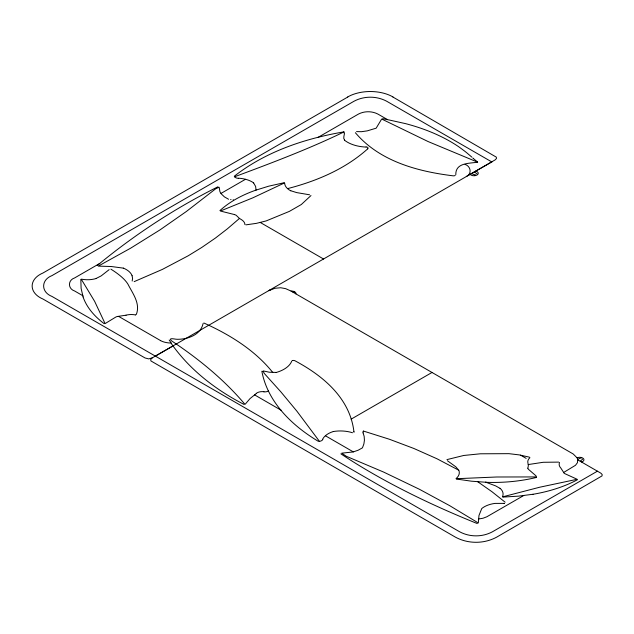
<?xml version="1.0" encoding="UTF-8"?>
<svg xmlns="http://www.w3.org/2000/svg" width="634" height="634" viewBox="0 0 634 634"><rect width="100%" height="100%" fill="white"/><g stroke="black" fill="none" stroke-linecap="round" stroke-linejoin="round"><path stroke-width="0.95" d="M363.068 432.927L364.146 436.319L364.431 440.226L363.876 443.974L362.45 447.834L358.17 450.219L353.138 451.955L341.718 453.159L346.338 456.29L383.618 472.068L419.415 489.274L449.625 505.631L478.329 522.971L478.979 515.474L481.761 508.531A22.222 12.831 0 0 1 494.98 503.404L504.125 503.38M80.835 279.428L81.104 288.391L83.109 296.918M256.057 190.192L255.621 186.459L253.616 182.972M455.798 174.746C455.442 162.764 468.827 163.485 477.473 162.233M203.094 323.538C200.629 335.006 187.624 339.42 177.163 339.293C175.246 339.38 167.836 337.177 171.338 340.696C198.22 358.567 223.58 379.14 244.534 403.826M136.326 314.464C140.621 303.377 132.633 293.494 127.957 284.183C124.113 277.851 115.753 272.208 110.887 269.141M132.181 281.021L132.593 278.389L132.054 275.75M527.876 468.154L528.352 465.618L527.948 463.058A12.949 7.473 0 0 1 529.929 457.685M559.576 462.463L559.545 462.519A12.949 7.473 0 0 0 560.773 467.971L563.689 472.449L575.514 465.269L577.455 462.646L577.74 459.777A17.324 10.001 0 0 0 577.629 459.278A19.432 11.214 0 0 0 577.067 457.843L573.223 453.999L291.038 291.077A4.319 2.496 0 0 1 295.943 293.891M234.635 176.743C271.098 163.207 310.137 148.443 344.135 131.84C304.986 138.481 265.884 151.51 234.287 176.228M582.638 459.182L580.245 461.187M245.192 404.238L250.058 398.572L256.421 393.429M310.977 195.557L301.316 204.52L289.405 211.368L266.137 220.933L256.421 223.35L245.913 224.856M109.151 269.648L101.186 275.885L96.217 278.421M244.93 224.602A12.949 7.473 0 0 0 241.253 219.523L239.462 218.437L227.368 228.834L215.409 238.067L201.683 247.506L188.155 255.811L162.375 269.41L134.146 281.647M219.927 210.583L221.266 209.394A111.901 64.605 0 0 1 234.342 200.011A110.72 63.923 0 0 1 255.581 190.24L268.697 186.182L283.969 182.766M367.744 148.816C345.253 169.056 316.643 181.118 287.63 188.607M97.2 265.543C134.297 234.865 174.921 208.261 217.977 186.776M173.177 345.863L152.12 357.964L150.71 359.43L150.892 360.92L453.516 536.055C467.115 544.376 484.97 544.376 498.57 536.055L602.031 475.904L602.173 474.517L600.85 473.17L577.677 459.785M577.629 459.278L580.72 458.073A1.561 0.903 0 0 1 581.307 458.017M270.274 289.825L268.761 290.705L274.847 288.288L280.703 287.741L285.657 288.66L290.84 290.966M347.82 97.01L42.961 273.016C28.554 279.071 28.554 292.971 42.961 299.026L145.035 357.956L148.721 358.915L152.319 357.83M99.752 263.427L74.582 277.961C67.751 280.133 67.751 288.787 74.582 290.966L82.919 295.777M220.965 193.441L245.437 179.311M318.117 137.356L356.918 114.952C363.678 110.681 372.681 110.681 379.441 114.952L387.54 119.628L405.649 123.654A151.653 87.555 0 0 1 459.19 147.088L464.017 150.646A167.392 96.645 0 0 1 466.695 152.746L471.847 157.129M155.338 356.102L466.22 176.617M492.135 161.741L470.079 174.374M351.117 419.161L432 372.467M523.732 495.519L486.864 516.773L482.997 518.247L478.393 519.008M597.418 471.181L494.068 530.848C483.195 537.529 468.891 537.529 458.025 530.848L51.972 296.427C40.869 292.163 40.869 279.879 51.972 275.616L352.33 102.209C363.195 95.528 377.499 95.528 388.365 102.209L491.722 161.884M577.368 479.787L575.545 480.738A111.362 64.296 0 0 1 533.043 494.282M284.563 182.893L252.95 197.784L220.37 211.035L234.548 214.577M469.311 174.818L470.206 174.398M446.946 459.61L463.795 455.466L480.342 453.793L508.912 453.667L519.27 454.903L529.382 457.146M292.567 360.556L292.48 360.587A2.37 1.371 0 0 0 291.997 360.794M502.516 496.882L539.724 487.221L577.146 479.28L565.029 473.741A6.3 3.638 0 0 1 563.737 472.829L563.705 472.504M126.063 315.193L117.425 316.477M536.491 477.442L534.208 477.973A111.362 64.296 0 0 1 486.246 482.308L485.953 482.276M528.288 464.548L543.219 462.289L558.665 462.115M343.628 132.744C346.148 131.547 342.106 138.149 344.587 140.019M533.028 494.251L518.485 496.145L503.039 497.088M456.028 478.725L496.715 476.998L536.578 476.926L535.873 475.722L528.518 469.382A6.3 3.638 0 0 1 527.797 468.217M275.869 372.412L269.347 372.229L263.237 370.914L264.069 373.212L280.799 391.796L296.942 411.244L319.417 441.312M244.153 404.492C215.608 389.831 189.257 369.456 170.958 343.042A15.961 9.217 0 0 1 160.608 340.664M486.254 482.284L471.466 481.19L456.393 479.027M309.566 194.789L296.688 192.601L290.863 190.771M233.534 199.908L233.098 199.861M356.546 131.603L361.459 131.698L367.244 130.866L376.16 128.179L381.676 119.033L428.101 141.556L477.64 162.177M231.045 199.615L230.61 199.559M228.581 199.258L224.444 196.897L221.321 193.933L219.958 191.793L219.166 187.26L215.956 188.591L186.42 211.447L160.03 229.873L130.715 248.14L98.246 266.129L111.235 266.51L123.258 268.119M387.54 119.628L382.674 118.669M135.557 314.939L135.652 314.955A12.949 7.473 0 0 0 126.047 315.169M475.056 175L471.577 173.581M363.52 431.08L389.395 439.251L413.875 448.476L436.961 458.762L458.699 470.182L455.798 466.806L447.366 460.696M485.517 482.141L485.937 482.268M263.292 371.69L261.85 371.247C267.675 402.368 292.314 425.81 318.474 441.415M486.262 482.371L495.693 485.913L499.964 488.331M477.307 523.573C430.256 504.64 382.104 481.333 340.878 453.849M203.855 322.991C229.746 334.649 254.813 350.079 272.771 372.467M474.486 171.838L476.958 173.898M473.471 158.619L477.656 162.066M392.874 97.01L496.335 157.153L496.493 158.5L495.146 159.887L466.331 176.537C472.211 173.803 470.808 166.211 465.039 164.372M260.289 222.479L323.609 259.037M520.546 455.125L526.165 458.374M118.677 316.421L160.648 340.64M254.48 394.823L281.234 410.277M325.464 435.804L353.328 451.891M477.656 481.697L491.96 491.715L505.139 502.191M239.462 218.437L236.173 215.291A6.3 3.638 0 0 0 234.525 214.609M104.206 323.681L102.724 322.555A111.362 64.296 0 0 1 83.062 296.926M472.79 157.985L473.257 158.429M355.357 132.704C379.465 161.195 417.251 171.41 452.953 175.8A2.33 1.347 0 0 0 455.117 175.483M171.188 343.002L169.183 339.983M81.231 279.142L94.664 301.388L105.093 323.602L115.713 317.119A6.3 3.638 0 0 1 117.401 316.453M353.907 431.508L354.002 432.356M322.817 439.354A4.557 2.631 0 0 1 319.441 441.367M291.616 361.435A28.815 16.635 0 0 1 275.972 372.538M292.551 360.532A2.29 1.323 0 0 1 294.929 360.754C318.965 373.584 342.796 392.074 351.244 419.09A200.392 115.697 0 0 1 353.899 431.508M333.31 431.524A25.328 14.622 0 0 1 352.528 432.753M322.603 439.322A21.865 12.625 0 0 1 333.286 431.532M238.558 178.336A4.557 2.631 0 0 1 234.54 176.767M366.056 147.064A28.815 16.635 0 0 1 344.389 140.098M366.072 146.914A2.37 1.371 0 0 1 367.601 147.381L367.712 147.453A2.29 1.323 0 0 1 368.013 147.754M368.021 148.522A2.29 1.323 0 0 1 367.783 148.832M504.371 503.412A1.244 0.721 0 0 1 504.117 503.404M500.06 488.291A18.029 10.406 0 0 1 502.572 496.533M577.051 457.827A4.28 2.473 0 0 1 583.335 458.477A4.28 2.473 0 0 1 581.521 462.004M363.155 432.879A4.398 2.536 0 0 1 363.385 431.041M96.265 278.477A18.029 10.406 0 0 1 81.834 279.206M238.566 178.209A21.865 12.625 0 0 1 253.711 182.933M290.784 190.818A18.029 10.406 0 0 1 284.666 183.234M292.377 291.838A1.625 0.943 0 0 1 294.541 292.155M458.802 470.166A18.029 10.406 0 0 1 456.282 478.408M475.944 171.085A4.28 2.473 0 0 1 477.022 175.032A4.28 2.473 0 0 1 470.182 174.413M347.717 96.947A31.993 18.473 0 0 1 392.977 96.947M123.305 268.079A22.222 12.831 0 0 1 132.134 275.742M475.611 175.039A1.569 0.903 0 0 1 475.048 175.016M256.271 393.365A7.489 4.327 0 0 1 263.942 391.717M268.444 391.035A5.468 3.162 0 0 1 263.902 391.844"/></g></svg>
